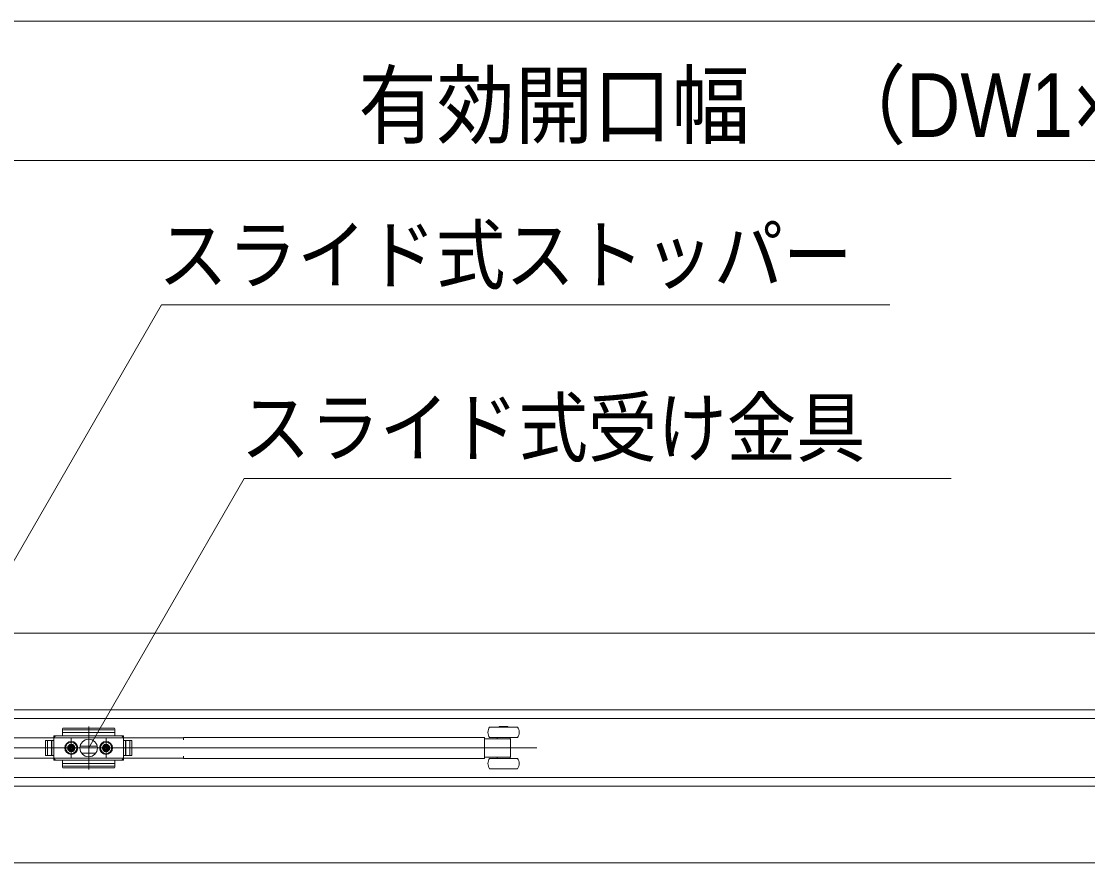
# Model space of a CAD drawing. Units: millimetres, scale not verified. Extents: x -6062 to 6062, y -3045 to 3045.
# Drawn here: x -4387 to -3774, y 1066 to 1550 of the extents above; entities that cross this region are included whole.
import ezdxf
from ezdxf.enums import TextEntityAlignment as Align

# ---------------------------------------------------------------- set-up
doc = ezdxf.new("R2010")
doc.units = ezdxf.units.MM
doc.header["$LTSCALE"] = 20
for name, color, linetype, lineweight in [('0-1_3一般', 7, 'Continuous', 9), ('0-2_2寸法-3', 7, 'Continuous', 9), ('0-3_2寸法-1', 7, 'Continuous', 9)]:
    doc.layers.add(name, color=color, linetype=linetype, lineweight=lineweight)
doc.styles.add('ＭＳ ゴシック', font='')
doc.styles.add('ＭＳ Ｐゴシック', font='')
doc.styles.get('ＭＳ ゴシック').set_extended_font_data('MS Gothic')
doc.styles.get('ＭＳ Ｐゴシック').set_extended_font_data('MS PGothic')

# ---------------------------------------------------------------- blocks, each defined once
blk = doc.blocks.new('グループ-23')
at = {"layer": '0-1_3一般'}
for p, q in [((17030, 23076.9), (-77990, 23076.9)), ((17030, 23076.9), (-77990, 23076.9)), ((-51520, 22846.1), (-51520, 22856.7)), ((-51520, 22836.1), (-51520, 22846.1)), ((-51520, 22786.9), (-51520, 22836.1)), ((-51510, 22866.7), (-50930, 22866.7)), ((-51510, 22846.1), (-50930, 22846.1)), ((-51220, 22885.4), (-51220, 22389.2)), ((-50920, 22836.1), (-50920, 22856.7)), ((-50920, 22836.1), (-50920, 22786.9)), ((-46604, 22876.9), (-46558.8, 22876.9)), ((-46558.8, 22876.9), (-46284, 22876.9)), ((-46494, 22884.9), (-46394, 22884.9)), ((-46494, 22876.9), (-46494, 22884.9)), ((-46394, 22884.9), (-46394, 22876.9)), ((-51620, 22721.9), (-51718, 22721.9)), ((-51718, 22721.9), (-51718, 22551.9)), ((-51718, 22561.9), (-51718, 22711.9)), ((-51620, 22721.9), (-51708, 22721.9)), ((-51694, 22551.9), (-51694, 22721.9)), ((-51648, 22551.9), (-51648, 22721.9)), ((-51644, 22721.9), (-51644, 22551.9)), ((-51620, 22776.9), (-51620, 22496.9)), ((-51620, 22776.9), (-51530, 22776.9)), ((-51620, 22756.9), (-51600, 22776.9)), ((-51620, 22766.9), (-51620, 22721.9)), ((-51620, 22721.9), (-51620, 22551.9)), ((-50830, 22776.9), (-51610, 22776.9)), ((-51520, 22813.9), (-50920, 22813.9)), ((-51420, 22513.9), (-51420, 22758.3)), ((-51420, 22741.9), (-51420, 22531.9)), ((-51220, 22794.2), (-51220, 22473.1)), ((-51020, 22513.9), (-51020, 22758.3)), ((-51020, 22741.9), (-51020, 22531.9)), ((-51020, 22713.4), (-51020, 22561.5)), ((-50910, 22776.9), (-50820, 22776.9)), ((-50840, 22776.9), (-50820, 22756.9)), ((-50820, 22776.9), (-50820, 22721.9)), ((-50820, 22496.9), (-50820, 22776.9)), ((-50820, 22721.9), (-50820, 22766.9)), ((-50722, 22721.9), (-50820, 22721.9)), ((-50820, 22551.9), (-50820, 22721.9)), ((-50820, 22721.9), (-50732, 22721.9)), ((-50796, 22551.9), (-50796, 22721.9)), ((-50792, 22721.9), (-50792, 22551.9)), ((-50746, 22721.9), (-50746, 22551.9)), ((-50722, 22551.9), (-50722, 22721.9)), ((-50722, 22711.9), (-50722, 22561.9)), ((-50130, 22729.9), (-50130, 22756.9)), ((-50130, 22756.9), (-46684, 22756.9)), ((-46664, 22756.9), (-46684, 22756.9)), ((-46664, 22740.2), (-46664, 22756.9)), ((-46444, 22742.9), (-46664, 22742.9)), ((-46664, 22740.2), (-46664, 22722.9)), ((-46664, 22550.9), (-46664, 22722.9)), ((-46604, 22756.9), (-46558.8, 22756.9)), ((-46558.8, 22756.9), (-46284, 22756.9)), ((-46519, 22742.9), (-46519, 22756.9)), ((-46389.9, 22742.9), (-46444, 22742.9)), ((-46375.2, 22742.9), (-46389.9, 22742.9)), ((-46369, 22742.9), (-46375.2, 22742.9)), ((-46369, 22756.9), (-46369, 22742.9)), ((-46364, 22725.5), (-46364, 22725.3)), ((-46364, 22548.4), (-46364, 22725.3)), ((-54182, 22636.9), (-46062, 22636.9)), ((-50668.3, 22636.9), (-51766.3, 22636.9)), ((-51756.9, 22636.9), (-50658.9, 22636.9)), ((-51297, 22636.9), (-51545, 22636.9)), ((-51355, 22636.9), (-51525, 22636.9)), ((-51376, 22636.9), (-51464, 22636.9)), ((-51436.7, 22642.9), (-51439.8, 22642.9)), ((-51436.7, 22630.9), (-51439.8, 22630.8)), ((-51420, 22592.9), (-51420, 22680.9)), ((-51403.3, 22642.9), (-51400.2, 22642.9)), ((-51403.3, 22630.9), (-51400.2, 22630.8)), ((-51335, 22636.9), (-51355, 22636.9)), ((-51315, 22636.9), (-51335, 22636.9)), ((-50897, 22636.9), (-51145, 22636.9)), ((-50955, 22636.9), (-51125, 22636.9)), ((-50976, 22636.9), (-51064, 22636.9)), ((-51060.1, 22645.5), (-51040.5, 22646.6)), ((-51039.8, 22642.9), (-51060.1, 22645.5)), ((-51039.8, 22630.8), (-51060.1, 22628.3)), ((-51060.1, 22628.3), (-51040.5, 22627.2)), ((-51040.5, 22646.6), (-51033.2, 22650)), ((-51036.7, 22642.9), (-51040.5, 22646.6)), ((-51036.7, 22630.9), (-51040.5, 22627.2)), ((-51040.5, 22627.2), (-51033.2, 22623.7)), ((-51036.7, 22642.9), (-51039.8, 22642.9)), ((-51036.7, 22630.9), (-51039.8, 22630.8)), ((-51029.4, 22646.3), (-51036.7, 22642.9)), ((-51029.4, 22627.5), (-51036.7, 22630.9)), ((-51029.7, 22657.4), (-51033.2, 22650)), ((-51033.2, 22650), (-51029.4, 22646.3)), ((-51033.2, 22623.7), (-51029.4, 22627.5)), ((-51029.7, 22616.4), (-51033.2, 22623.7)), ((-51028.6, 22677.1), (-51029.7, 22657.4)), ((-51026, 22653.6), (-51029.7, 22657.4)), ((-51026, 22620.1), (-51029.7, 22616.4)), ((-51028.6, 22596.7), (-51029.7, 22616.4)), ((-51029.4, 22646.3), (-51026, 22653.6)), ((-51029.4, 22627.5), (-51026, 22620.1)), ((-51026.1, 22656.7), (-51028.6, 22677.1)), ((-51026.1, 22617.1), (-51028.6, 22596.7)), ((-51026, 22653.6), (-51026.1, 22656.7)), ((-51026, 22620.1), (-51026.1, 22617.1)), ((-51020, 22592.9), (-51020, 22680.9)), ((-51014, 22653.6), (-51010.3, 22657.4)), ((-51014, 22653.6), (-51013.9, 22656.7)), ((-51010.6, 22646.3), (-51014, 22653.6)), ((-51010.6, 22627.5), (-51014, 22620.1)), ((-51014, 22620.1), (-51013.9, 22617.1)), ((-51014, 22620.1), (-51010.3, 22616.4)), ((-51013.9, 22656.7), (-51011.4, 22677.1)), ((-51013.9, 22617.1), (-51011.4, 22596.7)), ((-51011.4, 22677.1), (-51010.3, 22657.4)), ((-51011.4, 22596.7), (-51010.3, 22616.4)), ((-51006.8, 22650), (-51010.6, 22646.3)), ((-51010.6, 22646.3), (-51003.3, 22642.9)), ((-51010.6, 22627.5), (-51003.3, 22630.9)), ((-51006.8, 22623.7), (-51010.6, 22627.5)), ((-51010.3, 22657.4), (-51006.8, 22650)), ((-51010.3, 22616.4), (-51006.8, 22623.7)), ((-50999.5, 22646.6), (-51006.8, 22650)), ((-50999.5, 22627.2), (-51006.8, 22623.7)), ((-51003.3, 22642.9), (-50999.5, 22646.6)), ((-51003.3, 22642.9), (-51000.2, 22642.9)), ((-51003.3, 22630.9), (-51000.2, 22630.8)), ((-51003.3, 22630.9), (-50999.5, 22627.2)), ((-51000.2, 22642.9), (-50979.9, 22645.5)), ((-51000.2, 22630.8), (-50979.9, 22628.3)), ((-50979.9, 22645.5), (-50999.5, 22646.6)), ((-50979.9, 22628.3), (-50999.5, 22627.2)), ((-50935, 22636.9), (-50955, 22636.9)), ((-50915, 22636.9), (-50935, 22636.9)), ((-52830, 22519.9), (-50150, 22519.9)), ((-51718, 22551.9), (-51620, 22551.9)), ((-51708, 22551.9), (-51620, 22551.9)), ((-51620, 22551.9), (-51620, 22506.9)), ((-51600, 22496.9), (-51620, 22516.9)), ((-51530, 22496.9), (-51620, 22496.9)), ((-51610, 22496.9), (-50830, 22496.9)), ((-51520, 22437.7), (-51520, 22486.9)), ((-50920, 22486.9), (-50920, 22437.7)), ((-50820, 22496.9), (-50910, 22496.9)), ((-50820, 22516.9), (-50840, 22496.9)), ((-50820, 22551.9), (-50722, 22551.9)), ((-50820, 22506.9), (-50820, 22551.9)), ((-50820, 22551.9), (-50820, 22496.9)), ((-50732, 22551.9), (-50820, 22551.9)), ((-50150, 22519.9), (-50130, 22519.9)), ((-46664, 22550.9), (-46664, 22533.6)), ((-46664, 22530.9), (-46444, 22530.9)), ((-46284, 22516.9), (-46604, 22516.9)), ((-46519, 22516.9), (-46519, 22530.9)), ((-46444, 22530.9), (-46389.9, 22530.9)), ((-46369, 22530.9), (-46369, 22516.9)), ((-46364, 22544.9), (-46364, 22545)), ((-50920, 22459.9), (-51520, 22459.9)), ((-51520, 22437.7), (-51520, 22427.7)), ((-51520, 22417.1), (-51520, 22427.7)), ((-50930, 22427.7), (-51510, 22427.7)), ((-50930, 22407.1), (-51510, 22407.1)), ((-50920, 22437.7), (-50920, 22427.7)), ((-50920, 22427.7), (-50920, 22417.1)), ((-46284, 22396.9), (-46604, 22396.9)), ((17030, 22196.9), (-77990, 22196.9)), ((17030, 21316.9), (-77990, 21316.9))]:
    blk.add_line(p, q, dxfattribs=at)
for points in [[(17030, 23076.9), (17030, 23956.9), (-77990, 23956.9), (-77990, 23076.9)], [(-50130, 22753.9), (-50150, 22753.9), (-52830, 22753.9), (-52850, 22753.9), (-52850, 22729.9), (-52850, 22543.9)], [(-46364, 22728.9), (-46364, 22729), (-46364, 22729), (-46364, 22729.1), (-46364, 22729.1), (-46364, 22729.2), (-46364, 22729.2), (-46364, 22729.2), (-46364, 22729.2), (-46364, 22729.2), (-46364, 22729.2), (-46364, 22729.2), (-46364, 22729.1), (-46364, 22729.1), (-46364, 22729), (-46364, 22728.9), (-46364, 22728.9), (-46364, 22728.8), (-46364, 22728.7), (-46364, 22728.5), (-46364, 22728.4), (-46364, 22728.3), (-46364, 22728.1), (-46364, 22728), (-46364, 22727.8), (-46364, 22727.7), (-46364, 22727.5), (-46364, 22727.4), (-46364, 22727.2), (-46364, 22727.1), (-46364, 22726.9), (-46364, 22726.7), (-46364, 22726.6), (-46364, 22726.4), (-46364, 22726.3), (-46364, 22726.1), (-46364, 22726), (-46364, 22725.8), (-46364, 22725.7), (-46364, 22725.5)], [(-51439.8, 22642.9), (-51460.1, 22645.5), (-51440.5, 22646.6)], [(-51439.8, 22630.8), (-51460.1, 22628.3), (-51440.5, 22627.2)], [(-51429.4, 22627.5), (-51436.7, 22630.9), (-51440.5, 22627.2), (-51433.2, 22623.7)], [(-51429.4, 22646.3), (-51426, 22653.6), (-51429.7, 22657.4), (-51433.2, 22650)], [(-51426, 22653.6), (-51426.1, 22656.7), (-51428.6, 22677.1), (-51429.7, 22657.4)], [(-51426, 22620.1), (-51426.1, 22617.1), (-51428.6, 22596.7), (-51429.7, 22616.4)], [(-51414, 22653.6), (-51413.9, 22656.7), (-51411.4, 22677.1), (-51410.3, 22657.4)], [(-51410.6, 22627.5), (-51414, 22620.1), (-51410.3, 22616.4), (-51406.8, 22623.7)], [(-51414, 22620.1), (-51413.9, 22617.1), (-51411.4, 22596.7), (-51410.3, 22616.4)], [(-51410.6, 22646.3), (-51403.3, 22642.9), (-51399.5, 22646.6), (-51406.8, 22650)], [(-51400.2, 22642.9), (-51379.9, 22645.5), (-51399.5, 22646.6)], [(-51400.2, 22630.8), (-51379.9, 22628.3), (-51399.5, 22627.2)], [(-46684, 22516.9), (-50130, 22516.9), (-50130, 22543.9)], [(-46684, 22516.9), (-46664, 22516.9), (-46664, 22533.6)], [(-46389.9, 22530.9), (-46375.2, 22530.9), (-46369, 22530.9)], [(-46364, 22548.4), (-46364, 22548.3), (-46364, 22548.1), (-46364, 22548), (-46364, 22547.8), (-46364, 22547.7), (-46364, 22547.5), (-46364, 22547.4), (-46364, 22547.2), (-46364, 22547.1), (-46364, 22546.9), (-46364, 22546.8), (-46364, 22546.6), (-46364, 22546.4), (-46364, 22546.3), (-46364, 22546.1), (-46364, 22546), (-46364, 22545.8), (-46364, 22545.7), (-46364, 22545.5), (-46364, 22545.4), (-46364, 22545.3), (-46364, 22545.2), (-46364, 22545.1), (-46364, 22545), (-46364, 22544.9), (-46364, 22544.8), (-46364, 22544.8), (-46364, 22544.7), (-46364, 22544.7), (-46364, 22544.7), (-46364, 22544.6), (-46364, 22544.6), (-46364, 22544.6), (-46364, 22544.7), (-46364, 22544.7), (-46364, 22544.7), (-46364, 22544.8), (-46364, 22544.8), (-46364, 22544.9)], [(17030, 21316.9), (17030, 22196.9), (-77990, 22196.9), (-77990, 21316.9)]]:
    blk.add_lwpolyline(points, dxfattribs=at)
for points in [[(-54002, 22296.9), (-30638, 22296.9), (-30638, 22976.9), (-54002, 22976.9)], [(-51429.4, 22646.3), (-51436.7, 22642.9), (-51440.5, 22646.6), (-51433.2, 22650)], [(-51429.4, 22627.5), (-51426, 22620.1), (-51429.7, 22616.4), (-51433.2, 22623.7)], [(-51410.6, 22646.3), (-51414, 22653.6), (-51410.3, 22657.4), (-51406.8, 22650)], [(-51410.6, 22627.5), (-51403.3, 22630.9), (-51399.5, 22627.2), (-51406.8, 22623.7)]]:
    blk.add_lwpolyline(points, close=True, dxfattribs=at)
for centre, radius in [((-51420, 22636.9), 75), ((-51020, 22636.9), 75), ((-51420, 22636.9), 65), ((-51420, 22636.9), 42), ((-51420, 22636.9), 40), ((-51420, 22636.9), 40), ((-51420, 22636.9), 32.4), ((-51420, 22636.9), 30), ((-51020, 22636.9), 65), ((-51020, 22636.9), 42), ((-51020, 22636.9), 40), ((-51020, 22636.9), 40), ((-51020, 22636.9), 32.4), ((-51020, 22636.9), 30)]:
    blk.add_circle(centre, radius, dxfattribs=at)
for centre, radius, start, end in [((-51510, 22856.7), 10, 90, 180), ((-51510, 22836.1), 10, 90, 180), ((-50930, 22856.7), 10, 0, 90), ((-50930, 22836.1), 10, 0, 90), ((-46524, 22816.9), 100, 143.1301, 216.8699), ((-46364, 22816.9), 100, 323.1301, 36.8699), ((-51708, 22711.9), 10, 90, 180), ((-51610, 22766.9), 10, 90, 180), ((-51530, 22786.9), 10, 270, 0), ((-50910, 22786.9), 10, 180, 270), ((-50830, 22766.9), 10, 0, 90), ((-50732, 22711.9), 10, 0, 90), ((-46384, 22729.6), 20, 359.74972, 42.54335), ((-51415, 22636.9), 46, 169.19486, 180), ((-51415, 22636.9), 46, 180, 190.80514), ((-51420, 22636.9), 20.7, 162.98773, 197.01227), ((-51420, 22631.9), 46, 79.19486, 100.80514), ((-51420, 22641.8), 46, 259.19486, 280.80514), ((-51420, 22636.9), 20.7, 72.98773, 107.01227), ((-51420, 22636.9), 20.7, 252.98773, 287.01227), ((-51420, 22636.9), 20.7, 342.98773, 17.01227), ((-51425, 22636.9), 46, 0, 10.80514), ((-51425, 22636.9), 46, 349.19486, 0), ((-51015, 22636.9), 46, 169.19486, 180), ((-51015, 22636.9), 46, 180, 190.80514), ((-51020, 22636.9), 20.7, 162.98773, 197.01227), ((-51020, 22631.9), 46, 79.19486, 100.80514), ((-51020, 22641.8), 46, 259.19486, 280.80514), ((-51020, 22636.9), 20.7, 72.98773, 107.01227), ((-51020, 22636.9), 20.7, 252.98773, 287.01227), ((-51020, 22636.9), 20.7, 342.98773, 17.01227), ((-51025, 22636.9), 46, 0, 10.80514), ((-51025, 22636.9), 46, 349.19486, 0), ((-51708, 22561.9), 10, 180, 270), ((-51610, 22506.9), 10, 180, 270), ((-51530, 22486.9), 10, 0, 90), ((-50910, 22486.9), 10, 90, 180), ((-50830, 22506.9), 10, 270, 0), ((-50732, 22561.9), 10, 270, 0), ((-46524, 22456.9), 100, 143.1301, 216.8699), ((-46384, 22544.2), 20, 315.93951, 0.24905), ((-46364, 22456.9), 100, 323.1301, 36.8699), ((-51510, 22437.7), 10, 180, 270), ((-51510, 22417.1), 10, 180, 270), ((-50930, 22437.7), 10, 270, 0), ((-50930, 22417.1), 10, 270, 0)]:
    blk.add_arc(centre, radius, start, end, dxfattribs=at)
blk = doc.blocks.new('グループ-24')
at = {"layer": '0-1_3一般'}
blk.add_blockref('グループ-23', (0, 0), dxfattribs=at)

msp = doc.modelspace()

# ---------------------------------------------------------------- linework, layer by layer
at = {"layer": '0-2_2寸法-3'}
for p, q in [((-4348.33, 1136.84), (-4348.67, 1136.84)), ((-4348.33, 1136.84), (-4348.67, 1136.84)), ((-4343.61, 1132.84), (-4353.39, 1132.84)), ((-4344.5, 1128.84), (-4352.5, 1128.84))]:
    msp.add_line(p, q, dxfattribs=at)
for points in [[(-4453.75, 1131.84), (-4306.53, 1386.84), (-3887.3, 1386.84)], [(-4348.5, 1131.84), (-4259.01, 1286.84), (-3852.13, 1286.84)]]:
    msp.add_lwpolyline(points, dxfattribs=at)
msp.add_circle((-4348.5, 1131.84), 5.01, dxfattribs=at)
msp.add_circle((-4348.5, 1131.84), 5.01, dxfattribs=at)
at = {"layer": '0-3_2寸法-1'}
for p, q in [((-941.21, 1550), (-5681.79, 1550)), ((-2148.21, 1470), (-5669.79, 1470))]:
    msp.add_line(p, q, dxfattribs=at)

# ---------------------------------------------------------------- block references
at = {"layer": '0-1_3一般', "xscale": 0.05, "yscale": 0.05}
msp.add_blockref('グループ-24', (-1787.5, 0), dxfattribs=at)

# ---------------------------------------------------------------- texts
at = {"layer": '0-2_2寸法-3', "style": 'ＭＳ ゴシック', "width": 0.9}
for s, p in [('スライド式ストッパー', (-4308.45, 1389.61)), ('スライド式受け金具', (-4260.94, 1290.19))]:
    msp.add_text(s, height=32.55, dxfattribs=at).set_placement(p, align=Align.BOTTOM_LEFT)
at = {"layer": '0-3_2寸法-1', "style": 'ＭＳ Ｐゴシック', "width": 0.9}
msp.add_text('有効開口幅\u3000（DW1×3）-53', height=36.69, dxfattribs=at).set_placement((-4193.26, 1472.45), align=Align.BOTTOM_LEFT)

doc.saveas('drawing.dxf')
